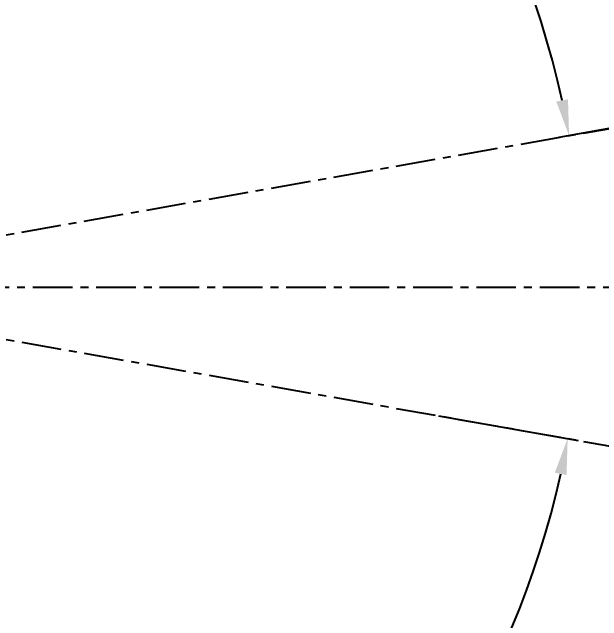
# Model space of a CAD drawing. Header units: millimetres. Extents: x 5828 to 6704, y 123 to 421.
# Drawn here: x 6629.69 to 6657.61, y 214.1 to 242.9 of the extents above; entities that cross this region are included whole.
import ezdxf

# ---------------------------------------------------------------- set-up
doc = ezdxf.new("R2010")
doc.units = ezdxf.units.MM
doc.linetypes.add('BANKLINE1', pattern=[5.5, 4, -1.5])
doc.linetypes.add('CENTER', pattern=[0.6, 0.375, -0.075, 0.075, -0.075])
doc.layers.add('00_COMPONENTS', color=7, linetype='BANKLINE1')
doc.layers.add('外形图', color=7, linetype='Continuous')
doc.styles.add('微软雅黑', font='msyh.ttc', dxfattribs={"height": 2.1})
doc.dimstyles.new('尺寸标注_1_20比例', dxfattribs={"dimtxt": 2.1, "dimasz": 1.7, "dimexe": 0.5, "dimexo": 0.4, "dimgap": 0.5, "dimtad": 1, "dimdec": 1, "dimlfac": 20, "dimdsep": 46, "dimtxsty": '微软雅黑', "dimcen": 0.09, "dimadec": 0, "dimazin": 0, "dimtp": 0.01, "dimtm": 0.01, "dimtfac": 1, "dimtdec": 1, "dimtofl": 0, "dimtmove": 0, "dimatfit": 3, "dimfxl": 1, "dimtolj": 1, "dimarcsym": 0})

# ---------------------------------------------------------------- blocks, each defined once
blk = doc.blocks.new('*D1537')
at = {"layer": '00_COMPONENTS', "color": 0, "linetype": 'ByBlock', "lineweight": -2, "ltscale": 20}
for p, q in [((6664.494, 238.543), (6655.571, 236.97)), ((6569.885, 229.883), (6574.569, 229.883))]:
    blk.add_line(p, q, dxfattribs=at)
blk.add_arc((6615.38, 229.883), 41.311, 12.358, 177.642, dxfattribs=at)
at = {"layer": '00_COMPONENTS', "color": 0}
for points in [[(6655.456, 238.669), (6656.011, 238.779), (6656.063, 237.056)], [(6573.821, 231.588), (6574.387, 231.577), (6574.069, 229.883)]]:
    blk.add_solid(points, dxfattribs=at)
at = {"layer": 'Defpoints', "color": 0}
for p in [(6631.742, 267.815), (6664.888, 238.613), (6569.485, 229.883), (6615.38, 229.883)]:
    blk.add_point(p, dxfattribs=at)
at = {"layer": '00_COMPONENTS', "color": 0, "insert": (6611.641, 272.621), "char_height": 2.1, "attachment_point": 5, "rotation": 5, "style": '微软雅黑'}
blk.add_mtext('\\A1;-\\A1;170%%d', dxfattribs=at)
blk = doc.blocks.new('*D1538')
at = {"layer": '00_COMPONENTS', "color": 0, "linetype": 'ByBlock', "lineweight": -2, "ltscale": 20}
for p, q in [((6574.469, 229.883), (6574.639, 229.883)), ((6649.886, 223.799), (6656.487, 222.635))]:
    blk.add_line(p, q, dxfattribs=at)
blk.add_arc((6615.38, 229.883), 41.241, 182.3619, 347.6381, dxfattribs=at)
at = {"layer": '00_COMPONENTS', "color": 0}
for points in [[(6574.457, 228.189), (6573.89, 228.177), (6574.139, 229.883)], [(6655.943, 220.999), (6655.387, 221.109), (6655.995, 222.721)]]:
    blk.add_solid(points, dxfattribs=at)
at = {"layer": 'Defpoints', "color": 0}
for p in [(6574.069, 229.883), (6615.38, 229.883), (6649.492, 223.868), (6592.718, 195.426)]:
    blk.add_point(p, dxfattribs=at)
at = {"layer": '00_COMPONENTS', "color": 0, "insert": (6611.924, 190.383), "char_height": 2.1, "attachment_point": 5, "rotation": 355, "style": '微软雅黑'}
blk.add_mtext('\\A1;+\\A1;170%%d', dxfattribs=at)

msp = doc.modelspace()

# ---------------------------------------------------------------- linework, layer by layer
at = {"layer": '00_COMPONENTS', "linetype": 'CENTER', "ltscale": 5}
for q in [(6675.3501, 240.4572), (6675.3501, 219.3085)]:
    msp.add_line((6615.38, 229.8829), q, dxfattribs=at)
at = {"layer": '外形图', "linetype": 'CENTER', "ltscale": 5}
msp.add_line((6549.6738, 229.8829), (6676.2752, 229.8829), dxfattribs=at)

# ---------------------------------------------------------------- dimensions: what is measured, and where the dimension line sits
at = {"layer": '00_COMPONENTS', "linetype": 'ByBlock', "ltscale": 20}
for base, p1, p2, text, picture, middle in [((6631.7423, 267.8151), (6569.4847, 229.8829), (6664.8882, 238.6125), '\\A1;-<>', '*D1537', (6611.6409, 272.6211)), ((6592.7175, 195.4263), (6574.0692, 229.8829), (6649.492, 223.868), '\\A1;+<>', '*D1538', (6611.9242, 190.3832))]:
    dim = msp.add_angular_dim_3p(base=base, center=(6615.38, 229.8829), p1=p1, p2=p2, text=text, dimstyle='尺寸标注_1_20比例', dxfattribs=at)
    dim.commit()
    dim.dimension.update_dxf_attribs({"geometry": picture, "text_midpoint": middle})

doc.saveas('drawing.dxf')
